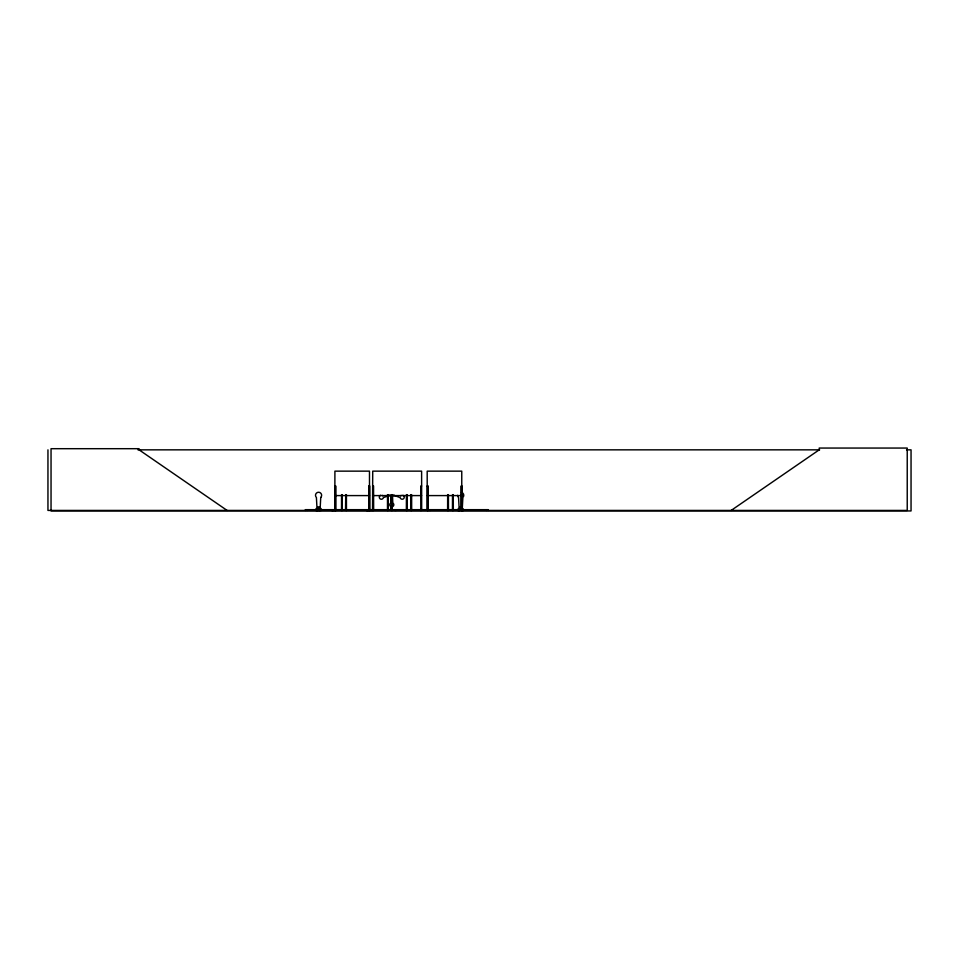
<?xml version="1.0" encoding="UTF-8"?>
<svg xmlns="http://www.w3.org/2000/svg" width="959" height="959" viewBox="0 0 959 959"><rect width="100%" height="100%" fill="white"/><g stroke="black" fill="none" stroke-linecap="round" stroke-linejoin="round"><path stroke-width="1.44" d="M392.543 495.971L392.794 503.007A2.038 2.038 0 0 1 393.334 506.076A2.038 2.038 0 0 1 390.217 506.076A2.038 2.038 0 0 1 390.757 503.007L391.02 502.9M462.238 509.253L462.873 497.481A3.057 3.057 0 0 0 461.507 492.363M318.796 507.395L318.496 507.791M460.979 507.755L460.392 507.371M460.368 507.659L461.099 507.563L460.392 507.743M396.451 510.308L383.564 509.936L396.127 510.368M391.32 510.416L391.488 494.616M391.536 510.356L391.668 505.873M345.54 509.972L345.731 494.616M402.636 509.972L415.391 509.972M444.017 509.972L456.916 509.972M423.926 509.972L430.411 510.368M331.73 510.428L350.299 509.972L331.67 510.356M372.536 509.96L372.727 471.145L421.612 471.145L421.672 510.428L421.708 509.541M400.646 495.899L400.826 495.683A2.038 2.038 0 0 1 401.258 495.383M315.787 510.416L321.241 510.38L320.642 509.708M316.65 509.708L316.266 508.438L316.05 510.416M316.83 510.392L317.549 510.38L316.026 510.032M320.606 510.032L319.982 510.188M458.246 509.708L457.934 510.416M458.774 509.708L458.414 508.438L458.294 510.032L459.313 510.404M458.198 510.416L459.625 510.428M461.507 509.541L461.531 510.416L463.365 510.404L461.77 510.392L461.758 471.145L427.187 471.145L427.223 510.428M731.166 510.428L819.202 449.843L819.202 448.057L907.226 448.057L907.226 510.428L47.95 510.428L47.95 449.843M316.902 510.428L316.302 510.032M319.431 510.428L320.881 510.032L320.857 508.438L320.522 509.708M458.738 510.428L465.247 509.96L458.774 510.428M389.965 495.216L383.36 497.625A2.038 2.038 0 0 1 381.298 499.243A2.038 2.038 0 0 1 379.344 497.493A2.038 2.038 0 0 1 380.735 495.264M137.952 449.843L819.657 449.843M906.555 449.843L911.05 449.843L911.05 510.943L51.043 510.943L51.043 448.692L139.079 448.692L139.079 449.843L227.103 510.428M334.907 485.997L335.722 485.997L335.722 510.428M372.727 485.997L373.554 485.997L373.65 510.428M421.612 485.997L420.773 485.997L420.869 510.428M427.187 485.997L428.002 485.997L428.062 510.428M388.515 495.539L394.796 495.539M334.907 495.587L369.479 495.587M372.727 495.587L421.612 495.587M427.187 495.587L461.758 495.587M461.435 507.035L460.032 507.035L460.032 509.708M462.634 508.438L462.873 510.032L462.67 508.438M461.219 509.253L459.181 509.253L458.558 497.481A3.057 3.057 0 0 1 457.659 495.312M331.682 509.96L350.299 509.972M366.482 509.972L372.919 509.972L366.434 510.428M383.552 509.972L396.103 509.972M458.174 510.032L465.247 509.96M366.518 510.368L372.931 510.356M393.586 495.204L400.191 497.625A2.038 2.038 0 0 0 402.265 499.231A2.038 2.038 0 0 0 404.207 497.481A2.038 2.038 0 0 0 402.816 495.264M462.106 510.404L462.046 509.541M388.131 510.356L387.939 509.541M382.905 495.899L382.725 495.695A2.038 2.038 0 0 0 382.293 495.395M488.203 510.428L488.203 509.673L305.322 509.673L305.322 510.428M486.417 509.673L486.417 510.428M461.986 510.428L461.986 485.997L461.171 485.997L461.111 510.428M461.399 485.997L461.399 510.428M457.647 509.673L457.647 510.428M453.259 494.616L453.319 510.428L453.068 509.541M453.008 494.616L452.9 510.428M452.768 494.616L452.708 510.428M452.516 494.616L452.456 510.428M448.464 509.541L448.464 510.428L448.404 494.616M448.153 494.616L448.213 510.428M447.913 494.616L448.045 510.428M447.673 509.541L447.853 510.428M447.661 494.616L447.601 510.428M428.829 509.673L428.829 510.428M427.774 485.997L427.834 510.428M427.642 509.541L427.522 510.428M427.414 485.997L427.414 510.428M420.677 509.541L420.689 510.428M411.591 494.616L411.615 510.428M411.327 494.616L411.327 510.428L411.135 494.616M411.087 509.541L411.087 510.428M410.872 494.616L410.824 510.428M407.155 494.616L407.203 510.428M406.94 509.541L406.94 510.428M406.892 494.616L406.796 510.428M406.7 494.616L406.7 510.428M406.436 494.616L406.388 510.428M392.171 494.616L392.171 510.428M391.943 509.541L391.943 510.428M391.763 494.616L391.847 510.428M391.668 495.539L391.656 502.924M391.02 495.539L391.02 502.924M391.02 505.873L391.02 510.308M388.167 494.616L388.215 510.428M387.892 494.616L387.892 510.428M387.712 509.541L387.712 510.428M387.484 494.616L387.484 510.428M373.459 509.541L373.459 510.428M372.823 509.541L372.871 510.428M369.766 509.541L369.766 510.428M369.694 510.428L369.694 485.997L368.879 485.997L368.819 510.428M369.539 510.428L369.479 471.145L334.907 471.145L334.835 510.428M369.239 509.541L369.215 510.428M369.107 485.997L369.035 510.428M367.729 509.673L367.729 510.428M346.427 494.616L346.451 510.428M346.199 509.541L346.199 510.428M346.151 494.616L346.019 510.428L345.947 509.541M342.243 494.616L342.291 510.428M341.979 494.616L342.027 510.428M341.824 494.616L341.824 510.428M341.548 494.616L341.512 510.428M335.794 509.541L335.866 510.428M335.494 485.997L335.494 510.428M335.362 509.541L335.266 510.428L335.135 485.997M319.287 509.708L319.287 507.035L317.885 507.035L317.885 509.708M307.096 509.673L307.096 510.428M392.675 495.359A1.786 1.786 0 0 1 390.9 495.371M320.738 497.481L320.102 509.253L317.045 509.253L316.41 497.481A3.057 3.057 0 0 1 316.41 493.154A3.057 3.057 0 0 1 320.726 493.154A3.057 3.057 0 0 1 320.726 497.481"/></g></svg>
